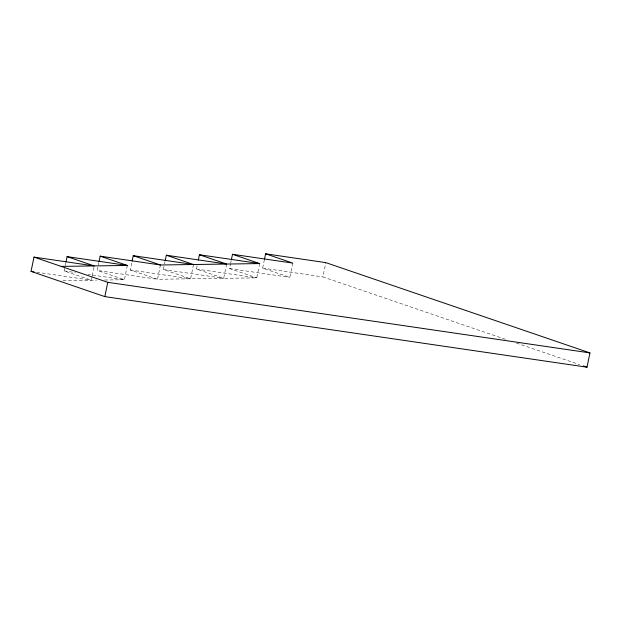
<?xml version="1.0" encoding="UTF-8"?>
<svg xmlns="http://www.w3.org/2000/svg" width="621" height="621" viewBox="0 0 621 621"><rect width="100%" height="100%" fill="white"/><g stroke="black" fill="none" stroke-linecap="round" stroke-linejoin="round"><path stroke-width="0.47" stroke-dasharray="3.1 2.33" d="M92.055 276.64L91.326 280.211L64.134 270.919L65.05 266.456M65.236 265.563L65.787 262.885M92.242 275.747L94.252 265.928M127.344 265.454L124.41 279.737L97.225 270.445L98.871 262.411M259.687 263.576L256.76 277.859L157.493 279.271L130.309 269.98L131.963 261.946M160.428 264.988L157.493 279.271L97.225 270.445M193.519 264.515L190.585 278.798L163.401 269.506L165.046 261.472M226.603 264.041L223.669 278.332L196.484 269.04L197.587 263.684M196.484 269.04L256.76 277.859L229.576 268.567L230.492 264.104M230.67 263.211L231.222 260.533M292.778 263.102L289.844 277.393L262.66 268.093L264.305 260.059M505.409 339.291L322.928 276.919L325.862 262.636M62.962 280.614L96.597 280.133M104.561 280.024L124.41 279.737L88.058 274.42M262.66 268.093L322.928 276.919M229.576 268.567L289.844 277.393M163.401 269.506L223.669 278.332M130.309 269.98L190.585 278.798M64.134 270.919L75.615 272.596M36.786 272.231L91.326 280.211M516.408 343.056L579.68 364.682"/><path stroke-width="0.93" d="M264.492 259.167L265.594 253.81L325.862 262.636L589.95 352.907L587.016 367.19L104.84 296.613L31.05 271.393L33.984 257.102L94.252 265.928L67.068 256.636L65.973 261.992M99.057 261.519L100.16 256.163L160.428 264.988L259.687 263.576L232.502 254.284L231.408 259.64M104.84 296.613L107.775 282.322L33.984 257.102M132.141 261.053L133.243 255.689L193.519 264.515L166.327 255.223L165.233 260.579M198.316 260.106L199.419 254.75L259.687 263.576M61.168 266.393L127.344 265.454L100.16 256.163M232.502 254.284L292.778 263.102L265.594 253.81M166.327 255.223L226.603 264.041L199.419 254.75M67.068 256.636L127.344 265.454M107.775 282.322L589.95 352.907M31.05 271.393L33.922 271.812M583.352 365.932L587.016 367.19M133.243 255.689L160.428 264.988"/></g></svg>
